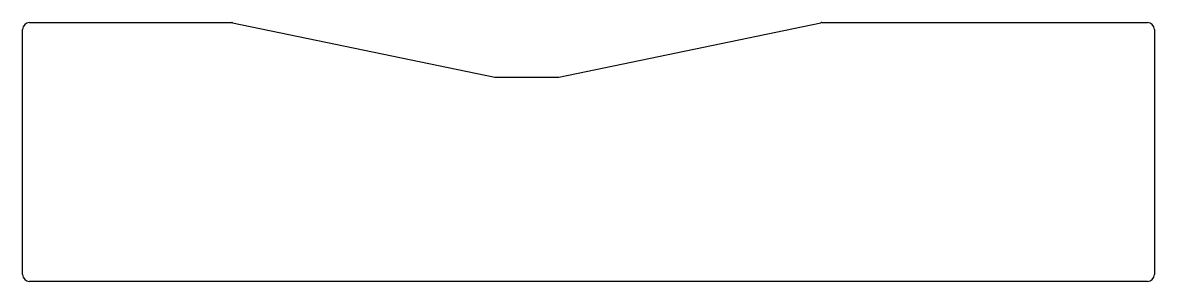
# Model space of a CAD drawing. Extents: x -159 to 196, y -293 to -211.
import ezdxf

# ---------------------------------------------------------------- set-up
doc = ezdxf.new("R2010")
doc.units = 0
doc.header["$MEASUREMENT"] = 0
doc.layers.add('MODELSKETCH_VISIBLE', color=7, linetype='CONTINUOUS')

msp = doc.modelspace()

# ---------------------------------------------------------------- linework, layer by layer
at = {"layer": 'MODELSKETCH_VISIBLE'}
for p, q in [((-156.96, -211.41), (-93.46, -211.41)), ((-93.21, -211.44), (-10.88, -228.56)), ((9.19, -228.56), (91.53, -211.44)), ((91.77, -211.41), (194.04, -211.41)), ((-159.16, -290.61), (-159.16, -213.61)), ((196.24, -213.61), (196.24, -290.61)), ((-10.88, -228.56), (9.19, -228.56)), ((194.04, -292.81), (-156.96, -292.81))]:
    msp.add_line(p, q, dxfattribs=at)
for centre, radius, start, end in [((-156.96, -213.61), 2.2, 90, 180), ((-93.46, -212.61), 1.2, 78.2497, 90), ((91.77, -212.61), 1.2, 90, 101.7503), ((194.04, -213.61), 2.2, 0, 90), ((-156.96, -290.61), 2.2, 180, 270), ((194.04, -290.61), 2.2, 270, 0)]:
    msp.add_arc(centre, radius, start, end, dxfattribs=at)

doc.saveas('drawing.dxf')
